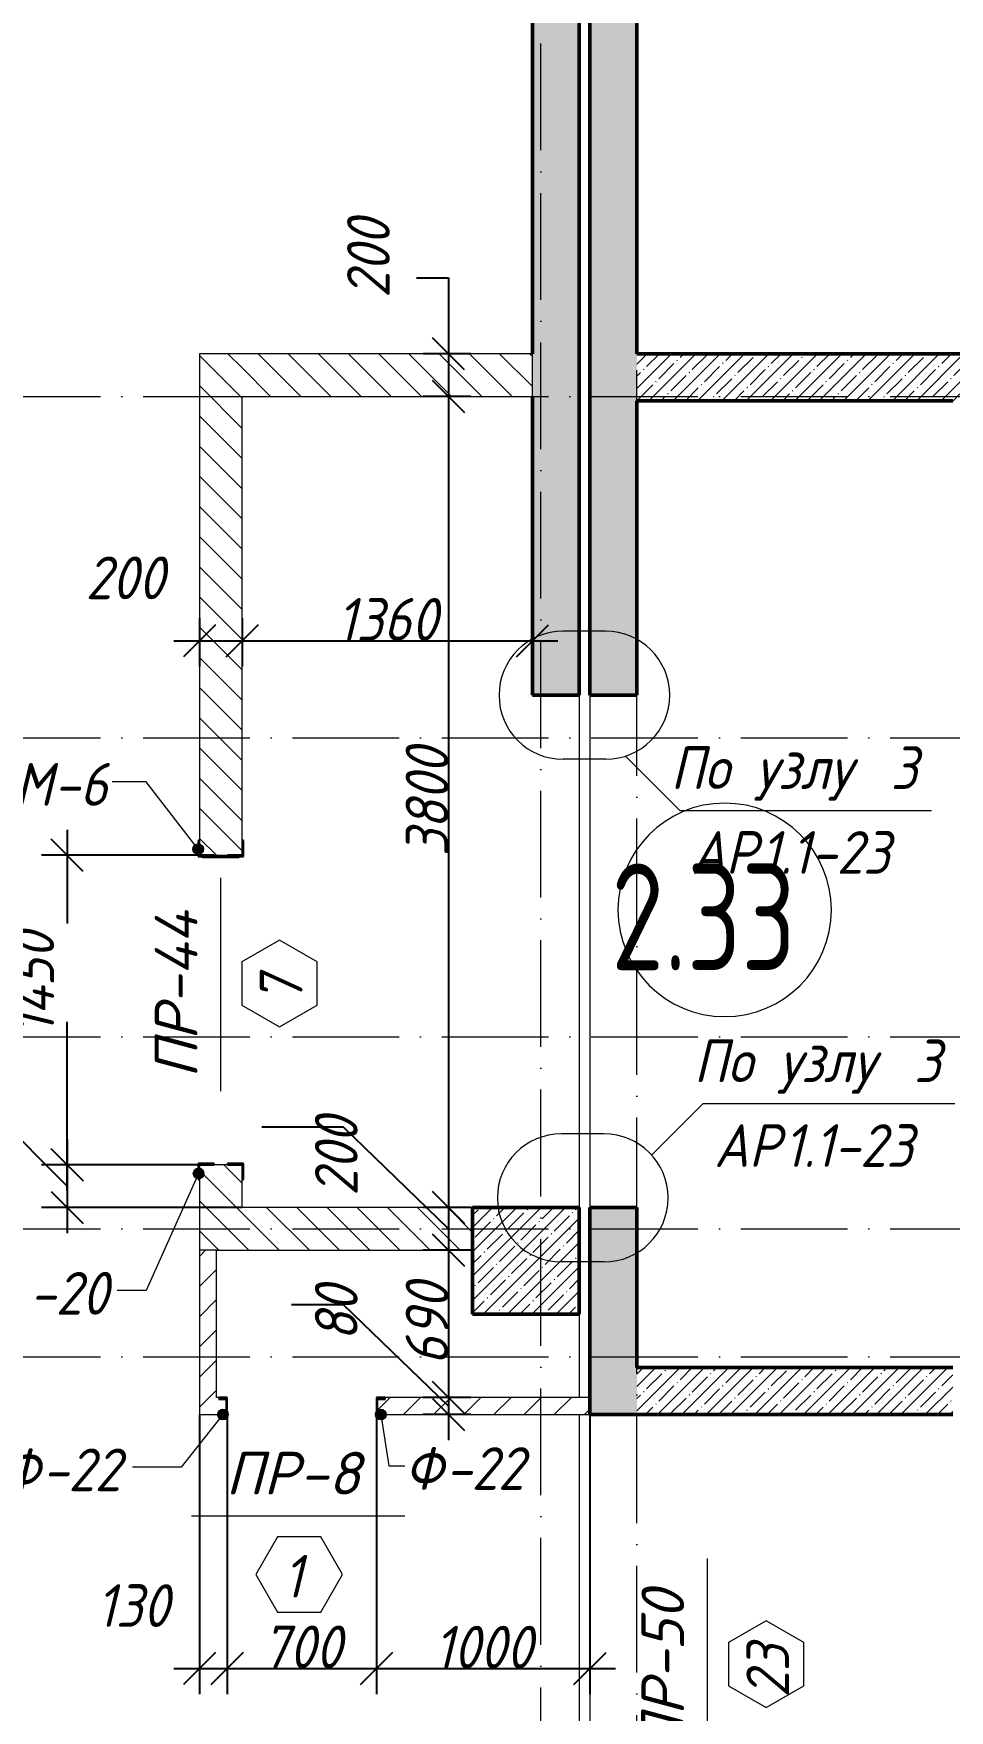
# Model space of a CAD drawing. Header units: millimetres. Extents: x -6064 to 178764, y -5836 to 29924.
# Drawn here: x 35932 to 40225, y 8844 to 16700 of the extents above; entities that cross this region are included whole.
import ezdxf

# ---------------------------------------------------------------- set-up
doc = ezdxf.new("R2010")
doc.units = ezdxf.units.MM
doc.linetypes.add('50_200_ШТРИХ_1Т_ш5_п1_п1_', pattern=[700, 500, -100, 0, -100])
doc.layers.add('A-ANNO-DIMS', color=7, linetype='Continuous')
for name, color, linetype, lineweight in [('A-AREA-IDEN', 7, 'Continuous', 9), ('A-DETL-2', 7, 'Continuous', 5), ('A-DOOR-IDEN', 7, 'Continuous', 9), ('A-FLOR', 7, 'Continuous', 9), ('A-GENM', 7, 'Continuous', 9), ('A-GENM-1', 7, 'Continuous', 25), ('A-GENM-IDEN', 7, 'Continuous', 9), ('A-WALL-3', 7, 'Continuous', 50), ('A-WALL-PATT-1', 7, 'Continuous', 5), ('G-ANNO-TEXT', 7, 'Continuous', 9), ('S-COLS', 7, 'Continuous', 9), ('S-COLS-1', 7, 'Continuous', 5), ('S-COLS-2', 7, 'Continuous', 50), ('Оси-1', 7, '50_200_ШТРИХ_1Т_ш5_п1_п1_', 9)]:
    doc.layers.add(name, color=color, linetype=linetype, lineweight=lineweight)
for name, color, linetype, lineweight, true_color in [('A-WALL-1', 7, 'Continuous', 13, 0xce0000), ('A-WALL-FNSH-2', 7, 'Continuous', 13, 0xce0000), ('A-WALL-FNSH-3', 7, 'Continuous', 13, 0x008000), ('A-WALL-PATT-2', 7, 'Continuous', 5, 0xce0000), ('A-WALL-PATT-3', 7, 'Continuous', 5, 0x008000)]:
    doc.layers.add(name, color=color, linetype=linetype, lineweight=lineweight, true_color=true_color)
doc.styles.add('ISOCPEUR_I_2', font='isocpeui.ttf', dxfattribs={"width": 0.9, "height": 200})
doc.styles.add('ISOCPEUR_I_4', font='isocpeui.ttf', dxfattribs={"height": 200})
doc.styles.add('СПДС', font='ГОСТ тип А.ttf', dxfattribs={"width": 0.9})
doc.dimstyles.new('ISO-2_0_0_9К_СРЕДНИЙ', dxfattribs={"dimscale": 304.8, "dimtxt": 199.196235, "dimasz": 0.492126, "dimexe": 0.393701, "dimexo": 0, "dimgap": 0, "dimtad": 1, "dimdec": 0, "dimzin": 0, "dimdsep": 46, "dimtxsty": 'ISOCPEUR_I_2', "dimblk1": 'OBLIQUE', "dimblk2": 'OBLIQUE', "dimsah": 1, "dimcen": 0.09, "dimdle": 0.393701, "dimazin": 0, "dimtfac": 1, "dimtdec": 4, "dimtix": 1, "dimtmove": 1, "dimatfit": 3, "dimfxl": 1, "dimtvp": 1, "dimtolj": 1, "dimtzin": 0, "dimarcsym": 2})
doc.dimstyles.new('ISO-2_0_0_9К_СРЕДНИЙ_1', dxfattribs={"dimscale": 304.8, "dimtxt": 199.196235, "dimasz": 0.492126, "dimexe": 0.393701, "dimexo": 0, "dimgap": 0, "dimtad": 1, "dimdec": 0, "dimzin": 0, "dimdsep": 46, "dimtxsty": 'ISOCPEUR_I_2', "dimblk1": 'OBLIQUE', "dimblk2": 'OBLIQUE', "dimsah": 1, "dimcen": 0.09, "dimdle": 0.393701, "dimazin": 0, "dimtfac": 1, "dimtdec": 4, "dimtix": 1, "dimtmove": 2, "dimatfit": 3, "dimfxl": 1, "dimtvp": 1, "dimtolj": 1, "dimtzin": 0, "dimarcsym": 2})
doc.dimstyles.new('ISO-2_0_0_9К_СРЕДНИЙ_2', dxfattribs={"dimscale": 304.8, "dimtxt": 199.196235, "dimasz": 0.492126, "dimexe": 0.393701, "dimexo": 0, "dimgap": 0, "dimtad": 1, "dimdec": 0, "dimzin": 0, "dimdsep": 46, "dimtxsty": 'ISOCPEUR_I_2', "dimblk1": 'OBLIQUE', "dimblk2": 'OBLIQUE', "dimsah": 1, "dimcen": 0.09, "dimdle": 0.393701, "dimazin": 0, "dimtfac": 1, "dimtdec": 4, "dimtix": 1, "dimtmove": 0, "dimatfit": 3, "dimfxl": 1, "dimtvp": 1, "dimtolj": 1, "dimtzin": 0, "dimarcsym": 2})
pattern_1 = [(45, (0, 0), (-57.02463, 57.02463), []), (45, (57.025, 0), (-57.02463, 57.02463), [100.806, -20.161, 3.353, -16.808])]
pattern_2 = [(135, (0, 0), (-70.71068, -70.71068), [])]
pattern_3 = [(45, (0, 0), (-70.71068, 70.71068), [])]

# ---------------------------------------------------------------- blocks, each defined once
blk = doc.blocks.new('Колонна_Несущая_Прямоугольное сечение - 500х500-V46-АР1_1_Кладочный план 2 этажа')
at = {"layer": 'S-COLS-1'}
h = blk.add_hatch(dxfattribs=at)
h.set_pattern_fill('FP_62', color=256, style=0, pattern_type=2)
h.set_pattern_definition([(45, (-38240, -10950), (-57.02463, 57.02463), []), (45, (-38182.975, -10950), (-57.02463, 57.02463), [100.806, -20.161, 3.353, -16.808])])
h.paths.add_polyline_path([(-250, -250), (250, -250), (250, 250), (-250, 250), (-250, -134.2)], flags=0)
at = {"layer": 'S-COLS-2'}
for p, q in [((250, 250), (-250, 250)), ((-250, 250), (-250, -250)), ((250, -250), (250, 250)), ((-250, -250), (250, -250))]:
    blk.add_line(p, q, dxfattribs=at)
blk = doc.blocks.new('Фахверк_СКБ_Уголок - Ф-20_200х3960 h-28533880-АР1_1_Кладочный план 2 этажа')
at = {"layer": 'A-GENM-1'}
for p, q in [((200, 156), (125, 156)), ((125, 156), (125, 81)), ((125, 81), (131, 81)), ((131, 81), (131, 150)), ((131, 150), (200, 150)), ((200, 150), (200, 156)), ((131, 19), (125, 19)), ((125, 19), (125, -56)), ((131, -50), (131, 19)), ((125, -56), (200, -56)), ((200, -50), (131, -50)), ((200, -56), (200, -50))]:
    blk.add_line(p, q, dxfattribs=at)
blk = doc.blocks.new('Фахверк_СКБ_Уголок_Тип 2 - СМ-6_200х2180 h-30007491-АР1_1_Кладочный план 2 этажа')
at = {"layer": 'A-GENM-1'}
for p, q in [((125, 156), (125, 81)), ((200, 156), (125, 156)), ((125, 81), (131, 81)), ((131, 81), (131, 150)), ((131, 150), (200, 150)), ((200, 150), (200, 156)), ((131, 19), (125, 19)), ((125, 19), (125, -56)), ((131, -50), (131, 19)), ((125, -56), (200, -56)), ((200, -50), (131, -50)), ((200, -56), (200, -50))]:
    blk.add_line(p, q, dxfattribs=at)
blk = doc.blocks.new('Стойка_Влож_Полоса боковая - Полоса-27101091-АР1_1_Кладочный план 2 этажа')
at = {"layer": 'A-GENM'}
for p, q in [((-5, 85), (0, 85)), ((-5, -85), (-5, 85)), ((0, 31), (0, -31)), ((0, -85), (-5, -85))]:
    blk.add_line(p, q, dxfattribs=at)
blk = doc.blocks.new('Фахверк_СКБ_Швеллер - Ф-22_80х3960 h-28561543-АР1_1_Кладочный план 2 этажа')
at = {"layer": 'A-GENM-1'}
for p, q in [((165, 40), (125, 40)), ((125, 40), (125, -40)), ((129.5, 32.6), (165, 32.6)), ((129.5, -32.6), (129.5, 32.6)), ((165, 32.6), (165, 40)), ((125, -40), (165, -40)), ((165, -32.6), (129.5, -32.6)), ((165, -40), (165, -32.6))]:
    blk.add_line(p, q, dxfattribs=at)
blk = doc.blocks.new('_Oblique')
at = {"color": 0, "linetype": 'ByBlock', "lineweight": -2}
blk.add_line((-0.5, -0.5), (0.5, 0.5), dxfattribs=at)
blk = doc.blocks.new('DIMBLOCK252-АР1_1_Кладочный план 2 этажа')
at = {"layer": 'A-ANNO-DIMS', "color": 0, "lineweight": -2, "transparency": 16777216}
for p, q in [((37726.2, 15555.6), (37876.2, 15555.6)), ((37876.2, 15555.6), (37876.2, 15200)), ((37876.2, 15320), (37876.2, 14880)), ((37982.2, 15200), (37756.2, 15200)), ((37982.2, 15000), (37756.2, 15000))]:
    blk.add_line(p, q, dxfattribs=at)
at = {"layer": 'Defpoints', "color": 0, "transparency": 16777216}
for p in [(37982.2, 15200), (37876.2, 15000), (37982.2, 15000)]:
    blk.add_point(p, dxfattribs=at)
at = {"layer": 'A-ANNO-DIMS', "color": 0, "lineweight": -2, "transparency": 16777216, "xscale": 150, "yscale": 150, "zscale": 150}
for p, rotation in [((37876.2, 15200), 90), ((37876.2, 15000), 270)]:
    blk.add_blockref('_Oblique', p, dxfattribs=dict(at, rotation=rotation))
at = {"layer": 'A-ANNO-DIMS', "color": 0, "transparency": 16777216, "insert": (37401.7, 15461.4), "char_height": 200, "width": 455.087, "attachment_point": 1, "rotation": 90, "line_spacing_factor": 1.149209, "style": 'ISOCPEUR_I_2'}
blk.add_mtext('\\A1;200', dxfattribs=at)
blk = doc.blocks.new('DIMBLOCK253-АР1_1_Кладочный план 2 этажа')
at = {"layer": 'A-ANNO-DIMS', "color": 0, "lineweight": -2, "transparency": 16777216}
for p, q in [((37876.2, 15120), (37876.2, 11080)), ((37982.2, 15000), (37756.2, 15000)), ((37982.2, 11200), (37756.2, 11200))]:
    blk.add_line(p, q, dxfattribs=at)
at = {"layer": 'Defpoints', "color": 0, "transparency": 16777216}
for p in [(37982.2, 15000), (37876.2, 11200), (37982.2, 11200)]:
    blk.add_point(p, dxfattribs=at)
at = {"layer": 'A-ANNO-DIMS', "color": 0, "lineweight": -2, "transparency": 16777216, "xscale": 150, "yscale": 150, "zscale": 150}
for p, rotation in [((37876.2, 15000), 90), ((37876.2, 11200), 270)]:
    blk.add_blockref('_Oblique', p, dxfattribs=dict(at, rotation=rotation))
at = {"layer": 'A-ANNO-DIMS', "color": 0, "transparency": 16777216, "insert": (37776.2, 13100), "char_height": 200, "width": 606.782, "attachment_point": 5, "rotation": 90, "style": 'ISOCPEUR_I_2'}
blk.add_mtext('\\A1;3800', dxfattribs=at)
blk = doc.blocks.new('DIMBLOCK254-АР1_1_Кладочный план 2 этажа')
at = {"layer": 'A-ANNO-DIMS', "color": 0, "lineweight": -2, "transparency": 16777216}
for p, q in [((37384.4, 11576.6), (37002.1, 11576.6)), ((37876.2, 11100), (37384.4, 11576.6)), ((37876.2, 11320), (37876.2, 10880)), ((37982.2, 11200), (37756.2, 11200)), ((37982.2, 11000), (37756.2, 11000))]:
    blk.add_line(p, q, dxfattribs=at)
at = {"layer": 'Defpoints', "color": 0, "transparency": 16777216}
for p in [(37982.2, 11200), (37876.2, 11000), (37982.2, 11000)]:
    blk.add_point(p, dxfattribs=at)
at = {"layer": 'A-ANNO-DIMS', "color": 0, "lineweight": -2, "transparency": 16777216, "xscale": 150, "yscale": 150, "zscale": 150}
for p, rotation in [((37876.2, 11200), 90), ((37876.2, 11000), 270)]:
    blk.add_blockref('_Oblique', p, dxfattribs=dict(at, rotation=rotation))
at = {"layer": 'A-ANNO-DIMS', "color": 0, "transparency": 16777216, "insert": (37251.1, 11254.9), "char_height": 200, "width": 455.087, "attachment_point": 1, "rotation": 90, "line_spacing_factor": 1.149209, "style": 'ISOCPEUR_I_2'}
blk.add_mtext('\\A1;200', dxfattribs=at)
blk = doc.blocks.new('DIMBLOCK255-АР1_1_Кладочный план 2 этажа')
at = {"layer": 'A-ANNO-DIMS', "color": 0, "lineweight": -2, "transparency": 16777216}
for p, q in [((37876.2, 11120), (37876.2, 10190)), ((37982.2, 11000), (37756.2, 11000)), ((37982.2, 10310), (37756.2, 10310))]:
    blk.add_line(p, q, dxfattribs=at)
at = {"layer": 'Defpoints', "color": 0, "transparency": 16777216}
for p in [(37982.2, 11000), (37876.2, 10310), (37982.2, 10310)]:
    blk.add_point(p, dxfattribs=at)
at = {"layer": 'A-ANNO-DIMS', "color": 0, "lineweight": -2, "transparency": 16777216, "xscale": 150, "yscale": 150, "zscale": 150}
for p, rotation in [((37876.2, 11000), 90), ((37876.2, 10310), 270)]:
    blk.add_blockref('_Oblique', p, dxfattribs=dict(at, rotation=rotation))
at = {"layer": 'A-ANNO-DIMS', "color": 0, "transparency": 16777216, "insert": (37776.2, 10655), "char_height": 200, "width": 455.087, "attachment_point": 5, "rotation": 90, "style": 'ISOCPEUR_I_2'}
blk.add_mtext('\\A1;690', dxfattribs=at)
blk = doc.blocks.new('DIMBLOCK256-АР1_1_Кладочный план 2 этажа')
at = {"layer": 'A-ANNO-DIMS', "color": 0, "lineweight": -2, "transparency": 16777216}
for p, q in [((37384.4, 10744.8), (37140.6, 10744.8)), ((37876.2, 10270), (37384.4, 10744.8)), ((37876.2, 10430), (37876.2, 10110)), ((37982.2, 10310), (37756.2, 10310)), ((37982.2, 10230), (37756.2, 10230))]:
    blk.add_line(p, q, dxfattribs=at)
at = {"layer": 'Defpoints', "color": 0, "transparency": 16777216}
for p in [(37982.2, 10310), (37876.2, 10230), (37982.2, 10230)]:
    blk.add_point(p, dxfattribs=at)
at = {"layer": 'A-ANNO-DIMS', "color": 0, "lineweight": -2, "transparency": 16777216, "xscale": 150, "yscale": 150, "zscale": 150}
for p, rotation in [((37876.2, 10310), 90), ((37876.2, 10230), 270)]:
    blk.add_blockref('_Oblique', p, dxfattribs=dict(at, rotation=rotation))
at = {"layer": 'A-ANNO-DIMS', "color": 0, "transparency": 16777216, "insert": (37251.1, 10574.7), "char_height": 200, "width": 303.391, "attachment_point": 1, "rotation": 90, "line_spacing_factor": 1.149209, "style": 'ISOCPEUR_I_2'}
blk.add_mtext('\\A1;80', dxfattribs=at)
blk = doc.blocks.new('DIMBLOCK257-АР1_1_Кладочный план 2 этажа')
at = {"layer": 'A-ANNO-DIMS', "color": 0, "lineweight": -2, "transparency": 16777216}
for p, q in [((36090, 12970), (36090, 12529.9)), ((36702, 12850), (35970, 12850)), ((36090, 11280), (36090, 12069.2)), ((36702, 11400), (35970, 11400))]:
    blk.add_line(p, q, dxfattribs=at)
at = {"layer": 'Defpoints', "color": 0, "transparency": 16777216}
for p in [(36702, 12850), (36090, 11400), (36702, 11400)]:
    blk.add_point(p, dxfattribs=at)
at = {"layer": 'A-ANNO-DIMS', "color": 0, "lineweight": -2, "transparency": 16777216, "xscale": 150, "yscale": 150, "zscale": 150}
for p, rotation in [((36090, 12850), 90), ((36090, 11400), 270)]:
    blk.add_blockref('_Oblique', p, dxfattribs=dict(at, rotation=rotation))
at = {"layer": 'A-ANNO-DIMS', "color": 0, "transparency": 16777216, "insert": (35828.7, 12010), "char_height": 200, "width": 579.201, "attachment_point": 1, "rotation": 90, "line_spacing_factor": 1.149209, "style": 'ISOCPEUR_I_2'}
blk.add_mtext('\\A1;1450', dxfattribs=at)
blk = doc.blocks.new('DIMBLOCK258-АР1_1_Кладочный план 2 этажа')
at = {"layer": 'A-ANNO-DIMS', "color": 0, "lineweight": -2, "transparency": 16777216}
for p, q in [((35623.6, 11766.8), (35241.2, 11766.8)), ((36090, 11300), (35623.6, 11766.8)), ((36090, 11520), (36090, 11080)), ((36702, 11400), (35970, 11400)), ((36910, 11200), (35970, 11200))]:
    blk.add_line(p, q, dxfattribs=at)
at = {"layer": 'Defpoints', "color": 0, "transparency": 16777216}
for p in [(36702, 11400), (36090, 11200), (36910, 11200)]:
    blk.add_point(p, dxfattribs=at)
at = {"layer": 'A-ANNO-DIMS', "color": 0, "lineweight": -2, "transparency": 16777216, "xscale": 150, "yscale": 150, "zscale": 150}
for p, rotation in [((36090, 11400), 90), ((36090, 11200), 270)]:
    blk.add_blockref('_Oblique', p, dxfattribs=dict(at, rotation=rotation))
at = {"layer": 'A-ANNO-DIMS', "color": 0, "transparency": 16777216, "insert": (35490.3, 11445), "char_height": 200, "width": 455.087, "attachment_point": 1, "rotation": 90, "line_spacing_factor": 1.149209, "style": 'ISOCPEUR_I_2'}
blk.add_mtext('\\A1;200', dxfattribs=at)
blk = doc.blocks.new('DIMBLOCK259-АР1_1_Кладочный план 2 этажа')
at = {"layer": 'A-ANNO-DIMS', "color": 0, "lineweight": -2, "transparency": 16777216}
for p, q in [((36710, 10230), (36710, 8920.5)), ((36840, 10227), (36840, 8920.5)), ((36590, 9040.5), (36960, 9040.5))]:
    blk.add_line(p, q, dxfattribs=at)
at = {"layer": 'Defpoints', "color": 0, "transparency": 16777216}
for p in [(36710, 10230), (36840, 10227), (36840, 9040.5)]:
    blk.add_point(p, dxfattribs=at)
at = {"layer": 'A-ANNO-DIMS', "color": 0, "lineweight": -2, "transparency": 16777216, "xscale": 150, "yscale": 150, "zscale": 150, "rotation": 180}
blk.add_blockref('_Oblique', (36710, 9040.5), dxfattribs=at)
at = {"layer": 'A-ANNO-DIMS', "color": 0, "lineweight": -2, "transparency": 16777216, "xscale": 150, "yscale": 150, "zscale": 150}
blk.add_blockref('_Oblique', (36840, 9040.5), dxfattribs=at)
at = {"layer": 'A-ANNO-DIMS', "color": 0, "transparency": 16777216, "insert": (36227.6, 9435.1), "char_height": 200, "width": 409.118, "attachment_point": 1, "line_spacing_factor": 1.149209, "style": 'ISOCPEUR_I_2'}
blk.add_mtext('\\A1;130', dxfattribs=at)
blk = doc.blocks.new('DIMBLOCK260-АР1_1_Кладочный план 2 этажа')
at = {"layer": 'A-ANNO-DIMS', "color": 0, "lineweight": -2, "transparency": 16777216}
for p, q in [((36840, 10227), (36840, 8920.5)), ((37540, 10230), (37540, 8920.5)), ((36720, 9040.5), (37660, 9040.5))]:
    blk.add_line(p, q, dxfattribs=at)
at = {"layer": 'Defpoints', "color": 0, "transparency": 16777216}
for p in [(36840, 10227), (37540, 10230), (37540, 9040.5)]:
    blk.add_point(p, dxfattribs=at)
at = {"layer": 'A-ANNO-DIMS', "color": 0, "lineweight": -2, "transparency": 16777216, "xscale": 150, "yscale": 150, "zscale": 150, "rotation": 180}
blk.add_blockref('_Oblique', (36840, 9040.5), dxfattribs=at)
at = {"layer": 'A-ANNO-DIMS', "color": 0, "lineweight": -2, "transparency": 16777216, "xscale": 150, "yscale": 150, "zscale": 150}
blk.add_blockref('_Oblique', (37540, 9040.5), dxfattribs=at)
at = {"layer": 'A-ANNO-DIMS', "color": 0, "transparency": 16777216, "insert": (37190, 9141.8), "char_height": 200, "width": 455.087, "attachment_point": 5, "style": 'ISOCPEUR_I_2'}
blk.add_mtext('\\A1;700', dxfattribs=at)
blk = doc.blocks.new('DIMBLOCK261-АР1_1_Кладочный план 2 этажа')
at = {"layer": 'A-ANNO-DIMS', "color": 0, "lineweight": -2, "transparency": 16777216}
for p, q in [((37540, 10230), (37540, 8920.5)), ((38540, 10230), (38540, 8920.5)), ((37420, 9040.5), (38660, 9040.5))]:
    blk.add_line(p, q, dxfattribs=at)
at = {"layer": 'Defpoints', "color": 0, "transparency": 16777216}
for p in [(37540, 10230), (38540, 10230), (38540, 9040.5)]:
    blk.add_point(p, dxfattribs=at)
at = {"layer": 'A-ANNO-DIMS', "color": 0, "lineweight": -2, "transparency": 16777216, "xscale": 150, "yscale": 150, "zscale": 150, "rotation": 180}
blk.add_blockref('_Oblique', (37540, 9040.5), dxfattribs=at)
at = {"layer": 'A-ANNO-DIMS', "color": 0, "lineweight": -2, "transparency": 16777216, "xscale": 150, "yscale": 150, "zscale": 150}
blk.add_blockref('_Oblique', (38540, 9040.5), dxfattribs=at)
at = {"layer": 'A-ANNO-DIMS', "color": 0, "transparency": 16777216, "insert": (38040, 9140.5), "char_height": 200, "width": 560.814, "attachment_point": 5, "style": 'ISOCPEUR_I_2'}
blk.add_mtext('\\A1;1000', dxfattribs=at)
blk = doc.blocks.new('AAR_СКБ_Марка_Двери_Перемычка и проем - Марка перемычки и проема-25306769-АР1_1_Кладочный план 2 этажа')
at = {"layer": 'A-DOOR-IDEN'}
for p, q in [((-5, 0), (5, 0)), ((-0.968, -0.984), (-1.986, -2.747)), ((1.067, -0.984), (-0.968, -0.984)), ((2.085, -2.747), (1.067, -0.984)), ((-1.986, -2.747), (-0.968, -4.509)), ((1.067, -4.509), (2.085, -2.747)), ((-0.968, -4.509), (1.067, -4.509))]:
    blk.add_line(p, q, dxfattribs=at)
blk = doc.blocks.new('DIMBLOCK454-АР1_1_Кладочный план 2 этажа')
at = {"layer": 'A-ANNO-DIMS', "color": 0, "lineweight": -2, "transparency": 16777216}
for p, q in [((36710, 13961.5), (36710, 13735.4)), ((36910, 13961.5), (36910, 13735.4)), ((36590, 13855.4), (37030, 13855.4))]:
    blk.add_line(p, q, dxfattribs=at)
at = {"layer": 'Defpoints', "color": 0, "transparency": 16777216}
for p in [(36710, 13961.5), (36910, 13961.5), (36910, 13855.4)]:
    blk.add_point(p, dxfattribs=at)
at = {"layer": 'A-ANNO-DIMS', "color": 0, "lineweight": -2, "transparency": 16777216, "xscale": 150, "yscale": 150, "zscale": 150, "rotation": 180}
blk.add_blockref('_Oblique', (36710, 13855.4), dxfattribs=at)
at = {"layer": 'A-ANNO-DIMS', "color": 0, "lineweight": -2, "transparency": 16777216, "xscale": 150, "yscale": 150, "zscale": 150}
blk.add_blockref('_Oblique', (36910, 13855.4), dxfattribs=at)
at = {"layer": 'A-ANNO-DIMS', "color": 0, "transparency": 16777216, "insert": (36176.4, 14250), "char_height": 200, "width": 455.087, "attachment_point": 1, "line_spacing_factor": 1.149209, "style": 'ISOCPEUR_I_2'}
blk.add_mtext('\\A1;200', dxfattribs=at)
blk = doc.blocks.new('DIMBLOCK455-АР1_1_Кладочный план 2 этажа')
at = {"layer": 'A-ANNO-DIMS', "color": 0, "lineweight": -2, "transparency": 16777216}
for p, q in [((36910, 13961.5), (36910, 13735.4)), ((38270, 13961.5), (38270, 13735.4)), ((36790, 13855.4), (38390, 13855.4))]:
    blk.add_line(p, q, dxfattribs=at)
at = {"layer": 'Defpoints', "color": 0, "transparency": 16777216}
for p in [(36910, 13961.5), (38270, 13961.5), (38270, 13855.4)]:
    blk.add_point(p, dxfattribs=at)
at = {"layer": 'A-ANNO-DIMS', "color": 0, "lineweight": -2, "transparency": 16777216, "xscale": 150, "yscale": 150, "zscale": 150, "rotation": 180}
blk.add_blockref('_Oblique', (36910, 13855.4), dxfattribs=at)
at = {"layer": 'A-ANNO-DIMS', "color": 0, "lineweight": -2, "transparency": 16777216, "xscale": 150, "yscale": 150, "zscale": 150}
blk.add_blockref('_Oblique', (38270, 13855.4), dxfattribs=at)
at = {"layer": 'A-ANNO-DIMS', "color": 0, "transparency": 16777216, "insert": (37590, 13955.4), "char_height": 200, "width": 560.814, "attachment_point": 5, "style": 'ISOCPEUR_I_2'}
blk.add_mtext('\\A1;1360', dxfattribs=at)
blk = doc.blocks.new('Марка_Помещения - Номер-25198446-Объем проектирования 2 этажа')
at = {"layer": 'A-AREA-IDEN'}
for start, end in [(360, 180), (180, 360)]:
    blk.add_arc((0, 0), 2.5, start, end, dxfattribs=at)

msp = doc.modelspace()

# ---------------------------------------------------------------- hatches: boundary and pattern name
at = {"layer": 'A-GENM-IDEN'}
h = msp.add_hatch(color=256, dxfattribs=at)
edge = h.paths.add_edge_path(flags=0)
edge.add_arc((36704, 12879), 25, 0, 360)
h = msp.add_hatch(color=256, dxfattribs=at)
edge = h.paths.add_edge_path(flags=0)
edge.add_arc((36706.1, 11359.7), 25, 0, 360)
h = msp.add_hatch(color=256, dxfattribs=at)
edge = h.paths.add_edge_path(flags=0)
edge.add_arc((36820, 10230), 25, 0, 360)
h = msp.add_hatch(color=256, dxfattribs=at)
edge = h.paths.add_edge_path(flags=0)
edge.add_arc((37560, 10230), 25, 0, 360)
at = {"layer": 'A-WALL-PATT-1'}
h = msp.add_hatch(dxfattribs=at)
h.set_pattern_fill('FP_7', color=256, style=0, pattern_type=2)
h.set_pattern_definition(pattern_1)
h.paths.add_polyline_path([(38490, 13600), (38490, 21550), (38270, 21550), (38270, 13600)], flags=0)
h.paths.add_polyline_path([(38490, 23000), (38490, 23400), (38270, 23400), (38270, 23000)], flags=0)
h = msp.add_hatch(dxfattribs=at)
h.set_pattern_fill('FP_7', color=256, style=0, pattern_type=2)
h.set_pattern_definition(pattern_1)
h.paths.add_polyline_path([(38760, 10230), (38760, 11200), (38540, 11200), (38540, 10230)], flags=0)
h.paths.add_polyline_path([(38540, 13600), (38760, 13600), (38760, 21550), (38540, 21550), (38540, 17238.8)], flags=0)
h.paths.add_polyline_path([(38760, 23000), (38760, 23400), (38540, 23400), (38540, 23000)], flags=0)
h = msp.add_hatch(dxfattribs=at)
h.set_pattern_fill('FP_7', color=256, style=0, pattern_type=2)
h.set_pattern_definition(pattern_1)
h.paths.add_polyline_path([(42380, 14980), (42380, 15200), (38760, 15200), (38760, 14980), (42160, 14980)], flags=0)
h = msp.add_hatch(dxfattribs=at)
h.set_pattern_fill('FP_7', color=256, style=0, pattern_type=2)
h.set_pattern_definition(pattern_1)
h.paths.add_polyline_path([(40240, 10230), (40240, 10450), (38760, 10450), (38760, 10230)], flags=0)
at = {"layer": 'A-WALL-PATT-2'}
h = msp.add_hatch(dxfattribs=at)
h.set_pattern_fill('FP_22', color=256, style=0, pattern_type=2)
h.set_pattern_definition(pattern_2)
h.paths.add_polyline_path([(36710, 11200), (36910, 11200), (36910, 11400), (36710, 11400), (36710, 11331)], flags=0)
h.paths.add_polyline_path([(36710, 12850), (36910, 12850), (36910, 15200), (36710, 15200), (36710, 12919)], flags=0)
h = msp.add_hatch(dxfattribs=at)
h.set_pattern_fill('FP_22', color=256, style=0, pattern_type=2)
h.set_pattern_definition(pattern_2)
h.paths.add_polyline_path([(38270, 15000), (38270, 15200), (36910, 15200), (36910, 15000)], flags=0)
h = msp.add_hatch(dxfattribs=at)
h.set_pattern_fill('FP_22', color=256, style=0, pattern_type=2)
h.set_pattern_definition(pattern_2)
h.paths.add_polyline_path([(36710, 11000), (37990, 11000), (37990, 11200), (36710, 11200)], flags=0)
at = {"layer": 'A-WALL-PATT-3'}
h = msp.add_hatch(dxfattribs=at)
h.set_pattern_fill('FP_24', color=256, style=0, pattern_type=2)
h.set_pattern_definition(pattern_3)
h.paths.add_polyline_path([(36790, 10230), (36790, 11000), (36710, 11000), (36710, 10230)], flags=0)
h = msp.add_hatch(dxfattribs=at)
h.set_pattern_fill('FP_24', color=256, style=0, pattern_type=2)
h.set_pattern_definition(pattern_3)
h.paths.add_polyline_path([(37580, 10230), (38540, 10230), (38540, 10310), (37580, 10310), (37580, 10302.6), (37544.5, 10302.6), (37544.5, 10237.4), (37580, 10237.4), (37580, 10233.2)], flags=0)
h.paths.add_polyline_path([(36790, 10230), (36800, 10230), (36800, 10237.4), (36835.5, 10237.4), (36835.5, 10302.6), (36800, 10302.6), (36800, 10310), (36790, 10310), (36790, 10237.4)], flags=0)

# ---------------------------------------------------------------- linework, layer by layer
at = {"layer": 'A-DETL-2'}
for p, q in [((38613.6, 13900), (38413.6, 13900)), ((38613.6, 13300), (38413.6, 13300)), ((38960.9, 13060), (38706.6, 13314.3)), ((38960.9, 13060), (40140.9, 13060)), ((39070, 11686.7), (38828.9, 11445.6)), ((39070, 11686.7), (40250, 11686.7)), ((38605.9, 11545), (38405.9, 11545)), ((38605.9, 10945), (38405.9, 10945))]:
    msp.add_line(p, q, dxfattribs=at)
for centre, start, end in [((38413.6, 13600), 90, 180), ((38613.6, 13600), 0, 90), ((38413.6, 13600), 180, 270), ((38613.6, 13600), 270, 0), ((38405.9, 11245), 90, 180), ((38605.9, 11245), 0, 90), ((38405.9, 11245), 180, 270), ((38605.9, 11245), 270, 0)]:
    msp.add_arc(centre, 300, start, end, dxfattribs=at)
at = {"layer": 'A-FLOR'}
for p, q in [((38490.2, 10310), (38490.2, 23620)), ((38540, 13600), (38540, 11200)), ((38490.2, -100), (38490.2, 10230)), ((38540, 10230), (38540, 7900))]:
    msp.add_line(p, q, dxfattribs=at)
at = {"layer": 'A-GENM-IDEN'}
for p, q in [((36460, 13195), (36300.4, 13195)), ((36704, 12879), (36460, 13195)), ((36706.1, 11359.7), (36459.4, 10810.6)), ((36459.4, 10810.6), (36324.3, 10810.6)), ((36820, 10230), (36624.2, 9983.5)), ((37560, 10230), (37597.4, 9989.7)), ((36624.2, 9983.5), (36395.6, 9983.5)), ((37597.4, 9989.7), (37672, 9989.7))]:
    msp.add_line(p, q, dxfattribs=at)
for centre in [(36704, 12879), (36706.1, 11359.7), (36820, 10230), (37560, 10230)]:
    msp.add_circle(centre, 25, dxfattribs=at)
at = {"layer": 'A-WALL-1'}
msp.add_line((38270, 15000), (38270, 15200), dxfattribs=at)
at = {"layer": 'A-WALL-3'}
for p, q in [((38270, 21550), (38270, 15200)), ((38490, 13600), (38490, 21550)), ((38540, 21550), (38540, 13600)), ((38760, 15200), (38760, 21550)), ((42160, 15200), (38760, 15200)), ((38270, 15000), (38270, 13600)), ((38760, 13600), (38760, 14980)), ((38760, 14980), (40240, 14980)), ((38270, 13600), (38490, 13600)), ((38540, 13600), (38760, 13600)), ((38760, 11200), (38540, 11200)), ((38540, 11200), (38540, 10230)), ((38760, 10450), (38760, 11200)), ((40240, 10450), (38760, 10450)), ((38540, 10230), (40240, 10230))]:
    msp.add_line(p, q, dxfattribs=at)
at = {"layer": 'A-WALL-FNSH-2'}
for p, q in [((36710, 15200), (36710, 12919)), ((38270, 15200), (36710, 15200)), ((36910, 12919), (36910, 15000)), ((36910, 15000), (38270, 15000)), ((36779, 12850), (36841, 12850)), ((36841, 11400), (36779, 11400)), ((36910, 11200), (36910, 11331)), ((37990, 11200), (36910, 11200)), ((36790, 11000), (37990, 11000))]:
    msp.add_line(p, q, dxfattribs=at)
at = {"layer": 'A-WALL-FNSH-3'}
for p, q in [((36710, 11331), (36710, 10230)), ((36790, 11000), (36710, 11000)), ((36790, 10310), (36790, 11000)), ((36800, 10310), (36790, 10310)), ((38540, 10310), (37580, 10310)), ((36710, 10230), (36800, 10230)), ((37580, 10230), (38540, 10230))]:
    msp.add_line(p, q, dxfattribs=at)
at = {"layer": 'Оси-1'}
for p, q in [((38310, -4150), (38310, 28636.9)), ((38760, -2880), (38760, 28636.9)), ((-4160, 15000), (125951.6, 15000)), ((-4160, 13400), (125951.6, 13400)), ((-4160, 12000), (125951.6, 12000)), ((-4160, 11100), (125951.6, 11100)), ((-4160, 10500), (125951.6, 10500))]:
    msp.add_line(p, q, dxfattribs=at)

# ---------------------------------------------------------------- block references
at = {"layer": 'A-AREA-IDEN', "xscale": 199.9999999999999, "yscale": 199.9999999999999, "zscale": 199.9999999999999}
msp.add_blockref('Марка_Помещения - Номер-25198446-Объем проектирования 2 этажа', (39171.1, 12594.4), dxfattribs=at)
at = {"layer": 'A-DOOR-IDEN', "xscale": 99.99999999999993, "yscale": 99.99999999999993, "zscale": 99.99999999999993}
for p, rotation in [((36810, 12244.6), 89.99999999999982), ((39090.4, 9055.9), 89.99999999999999)]:
    msp.add_blockref('AAR_СКБ_Марка_Двери_Перемычка и проем - Марка перемычки и проема-25306769-АР1_1_Кладочный план 2 этажа', p, dxfattribs=dict(at, rotation=rotation))
msp.add_blockref('AAR_СКБ_Марка_Двери_Перемычка и проем - Марка перемычки и проема-25306769-АР1_1_Кладочный план 2 этажа', (37172, 9755), dxfattribs=at)
at = {"layer": 'A-GENM', "rotation": 89.9999999999999}
msp.add_blockref('Стойка_Влож_Полоса боковая - Полоса-27101091-АР1_1_Кладочный план 2 этажа', (36810, 12844), dxfattribs=at)
at = {"layer": 'A-GENM-1'}
for name, p, rotation in [('Фахверк_СКБ_Уголок_Тип 2 - СМ-6_200х2180 h-30007491-АР1_1_Кладочный план 2 этажа', (36860, 12719), 89.9999999999999), ('Фахверк_СКБ_Уголок - Ф-20_200х3960 h-28533880-АР1_1_Кладочный план 2 этажа', (36760, 11531), 269.9999999999999), ('Фахверк_СКБ_Швеллер - Ф-22_80х3960 h-28561543-АР1_1_Кладочный план 2 этажа', (36965, 10270), 180)]:
    msp.add_blockref(name, p, dxfattribs=dict(at, rotation=rotation))
msp.add_blockref('Фахверк_СКБ_Швеллер - Ф-22_80х3960 h-28561543-АР1_1_Кладочный план 2 этажа', (37415, 10270), dxfattribs=at)
at = {"layer": 'S-COLS'}
msp.add_blockref('Колонна_Несущая_Прямоугольное сечение - 500х500-V46-АР1_1_Кладочный план 2 этажа', (38240, 10950), dxfattribs=at)

# ---------------------------------------------------------------- texts
at = {"layer": 'A-AREA-IDEN', "insert": (38639.6, 12811.5), "char_height": 500, "width": 1327.594, "attachment_point": 1, "style": 'СПДС'}
msp.add_mtext('2.33', dxfattribs=at)
at = {"layer": 'A-DOOR-IDEN', "char_height": 200, "attachment_point": 1, "rotation": 90, "style": 'ISOCPEUR_I_2'}
for s, insert, width in [('\\fISOCPEUR|b0|i1|c204|p34|;\\W.9;7', (36992.6, 12158.4), 158.734), ('23', (39273, 8904), 317.468)]:
    msp.add_mtext(s, dxfattribs=dict(at, insert=insert, width=width))
at = {"layer": 'A-DOOR-IDEN', "insert": (37103.4, 9572.4), "char_height": 200, "width": 115.443, "attachment_point": 1, "style": 'ISOCPEUR_I_2'}
msp.add_mtext('\\fISOCPEUR|b0|i1|c204|p34|;\\W.9;1', dxfattribs=at)
at = {"layer": 'A-GENM-IDEN', "char_height": 200, "attachment_point": 1}
for s, insert, width, style in [('СМ', (35722.9, 13282.6), 367.975, 'ISOCPEUR_I_2'), ('-6', (36026.5, 13282.6), 317.468, 'ISOCPEUR_I_2'), ('-20', (35913.4, 10898.2), 476.202, 'ISOCPEUR_I_2'), ('\\fISOCPEUR|b0|i1|c204|p34|;\\W.9;Ф', (35782.3, 10071.1), 230.886, 'ISOCPEUR_I_2'), ('-22', (35972.8, 10071.1), 476.202, 'ISOCPEUR_I_2'), ('ПР', (36832.2, 10055.4), 416.877, 'ISOCPEUR_I_4'), ('-8', (37176.2, 10055.4), 352.742, 'ISOCPEUR_I_4'), ('\\fISOCPEUR|b0|i1|c204|p34|;\\W.9;Ф', (37672, 10077.3), 230.886, 'ISOCPEUR_I_2'), ('-22', (37862.5, 10077.3), 476.202, 'ISOCPEUR_I_2')]:
    msp.add_mtext(s, dxfattribs=dict(at, insert=insert, width=width, style=style))
at = {"layer": 'A-GENM-IDEN', "char_height": 200, "attachment_point": 1, "rotation": 90, "style": 'ISOCPEUR_I_4'}
for s, insert, width in [('-44', (36500.7, 12149.8), 593.249), ('ПР', (36500.7, 11805.8), 416.877), ('-50', (38781.1, 8987.6), 529.114), ('ПР', (38781.1, 8643.6), 416.877)]:
    msp.add_mtext(s, dxfattribs=dict(at, insert=insert, width=width))
at = {"layer": 'G-ANNO-TEXT', "char_height": 200, "attachment_point": 1, "style": 'ISOCPEUR_I_2'}
for s, insert, width in [('По', (38917.4, 13360.4), 346.329), ('\\fISOCPEUR|b0|i1|c204|p34|;\\W.9; ', (39203.1, 13360.4), 137.089), (' 3', (39834.2, 13360.4), 295.823), ('узлу', (39316.3, 13360.4), 627.721), ('АР', (39012.6, 12963.5), 396.835), ('1.1-23', (39340.1, 12963.5), 779.24), ('По', (39026.5, 11987.1), 346.329), ('\\fISOCPEUR|b0|i1|c204|p34|;\\W.9; ', (39312.3, 11987.1), 137.089), ('узлу', (39425.4, 11987.1), 627.721), (' 3', (39943.3, 11987.1), 295.823), ('АР', (39121.8, 11590.3), 396.835), ('1.1-23', (39449.2, 11590.3), 779.24)]:
    msp.add_mtext(s, dxfattribs=dict(at, insert=insert, width=width))

# ---------------------------------------------------------------- dimensions: what is measured, and where the dimension line sits
at = {"layer": 'A-ANNO-DIMS'}
for base, p1, p2, dimstyle, override, picture, middle in [((37876.2, 15000), (37982.2, 15200), (37982.2, 15000), 'ISO-2_0_0_9К_СРЕДНИЙ', {"dimpost": '<>', "dimfxl": 200}, 'DIMBLOCK252-АР1_1_Кладочный план 2 этажа', (37748.2, 15555.6)), ((36090, 11400), (36702, 12850), (36702, 11400), 'ISO-2_0_0_9К_СРЕДНИЙ_1', {"dimpost": '<>', "dimfxl": 1450}, 'DIMBLOCK257-АР1_1_Кладочный план 2 этажа', (35962.1, 12299.6)), ((36090, 11200), (36702, 11400), (36910, 11200), 'ISO-2_0_0_9К_СРЕДНИЙ', {"dimpost": '<>', "dimfxl": 288.555021}, 'DIMBLOCK258-АР1_1_Кладочный план 2 этажа', (35623.6, 11766.8)), ((37876.2, 11000), (37982.2, 11200), (37982.2, 11000), 'ISO-2_0_0_9К_СРЕДНИЙ', {"dimpost": '<>', "dimfxl": 200}, 'DIMBLOCK254-АР1_1_Кладочный план 2 этажа', (37384.4, 11576.6)), ((37876.2, 10230), (37982.2, 10310), (37982.2, 10230), 'ISO-2_0_0_9К_СРЕДНИЙ', {"dimpost": '<>', "dimfxl": 80}, 'DIMBLOCK256-АР1_1_Кладочный план 2 этажа', (37384.4, 10744.8))]:
    dim = msp.add_linear_dim(base=base, p1=p1, p2=p2, angle=90, dimstyle=dimstyle, override=override, dxfattribs=at)
    dim.commit()
    dim.dimension.update_dxf_attribs({"geometry": picture, "text_midpoint": middle, "dimtype": 160, "text_rotation": 90})
for base, p1, p2, override, picture, middle in [((37876.2, 11200), (37982.2, 15000), (37982.2, 11200), {"dimpost": '<>', "dimfxl": 3799.99999}, 'DIMBLOCK253-АР1_1_Кладочный план 2 этажа', (37776.2, 13100)), ((37876.2, 10310), (37982.2, 11000), (37982.2, 10310), {"dimpost": '<>', "dimfxl": 690}, 'DIMBLOCK255-АР1_1_Кладочный план 2 этажа', (37776.2, 10655))]:
    dim = msp.add_linear_dim(base=base, p1=p1, p2=p2, angle=90, dimstyle='ISO-2_0_0_9К_СРЕДНИЙ_2', override=override, dxfattribs=at)
    dim.commit()
    dim.dimension.update_dxf_attribs({"geometry": picture, "text_midpoint": middle})
for base, p1, p2, override, picture, middle in [((36910, 13855.4), (36710, 13961.5), (36910, 13961.5), {"dimpost": '<>', "dimfxl": 200}, 'DIMBLOCK454-АР1_1_Кладочный план 2 этажа', (36403.9, 13983.4)), ((36840, 9040.5), (36710, 10230), (36840, 10227), {"dimpost": '<>', "dimfxl": 130.035727}, 'DIMBLOCK259-АР1_1_Кладочный план 2 этажа', (36432.2, 9168.5))]:
    dim = msp.add_linear_dim(base=base, p1=p1, p2=p2, dimstyle='ISO-2_0_0_9К_СРЕДНИЙ', override=override, dxfattribs=at)
    dim.commit()
    dim.dimension.update_dxf_attribs({"geometry": picture, "text_midpoint": middle, "dimtype": 160})
for base, p1, p2, override, picture, middle in [((38270, 13855.4), (36910, 13961.5), (38270, 13961.5), {"dimpost": '<>', "dimfxl": 1360}, 'DIMBLOCK455-АР1_1_Кладочный план 2 этажа', (37590, 13955.4)), ((37540, 9040.5), (36840, 10227), (37540, 10230), {"dimpost": '<>', "dimfxl": 700.006636}, 'DIMBLOCK260-АР1_1_Кладочный план 2 этажа', (37190, 9141.8)), ((38540, 9040.5), (37540, 10230), (38540, 10230), {"dimpost": '<>', "dimfxl": 1000}, 'DIMBLOCK261-АР1_1_Кладочный план 2 этажа', (38040, 9140.5))]:
    dim = msp.add_linear_dim(base=base, p1=p1, p2=p2, dimstyle='ISO-2_0_0_9К_СРЕДНИЙ_2', override=override, dxfattribs=at)
    dim.commit()
    dim.dimension.update_dxf_attribs({"geometry": picture, "text_midpoint": middle})

doc.saveas('drawing.dxf')
